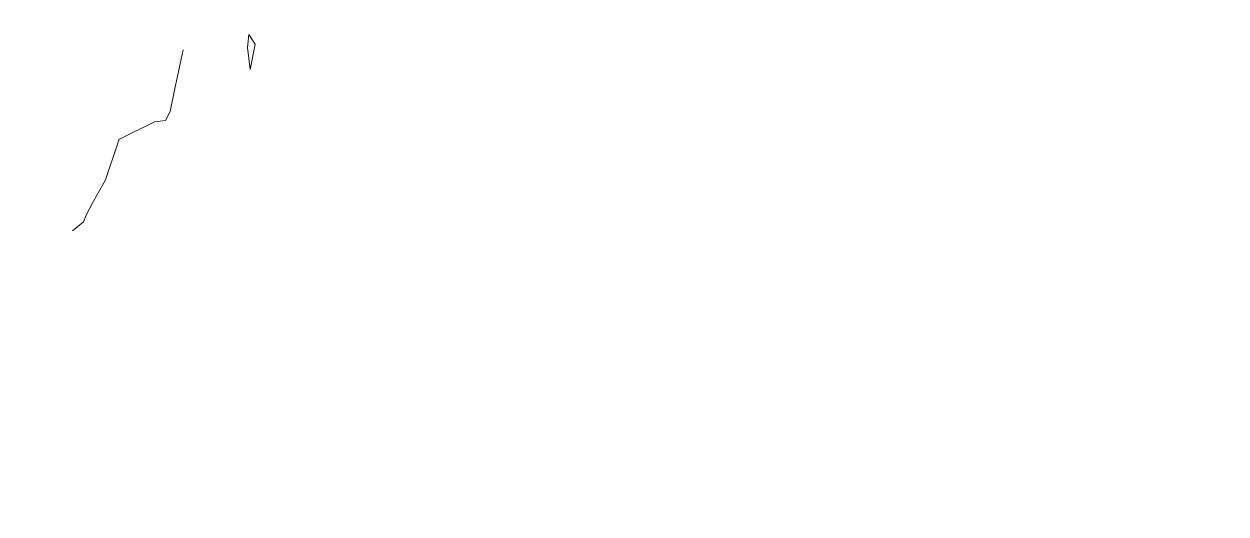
# Model space of a CAD drawing. Header units: millimetres. Extents: x -446 to 392, y -249 to 379.
# Drawn here: x -319.6 to -244.9, y 259.7 to 290.1 of the extents above; entities that cross this region are included whole.
import ezdxf

# ---------------------------------------------------------------- set-up
doc = ezdxf.new("R2010")
doc.units = ezdxf.units.MM
doc.header["$MEASUREMENT"] = 0
doc.layers.add('Layer 1', color=7, linetype='Continuous')

msp = doc.modelspace()

# ---------------------------------------------------------------- linework, layer by layer
at = {"layer": 'Layer 1', "color": 5, "lineweight": 0}
msp.add_open_spline([(-446.0374, -230.5655), (-446.0374, -230.5655), (392.1616, -230.5655), (392.1616, -230.5655), (392.1616, -230.5655), (392.1616, -230.5655), (392.1616, 379.0343), (392.1616, 379.0343), (392.1616, 379.0343), (392.1616, 379.0343), (-446.0374, 379.0343), (-446.0374, 379.0343), (-446.0374, 379.0343), (-446.0374, 379.0343), (-446.0374, -230.5655), (-446.0374, -230.5655)], degree=3, knots=[0, 0, 0, 0, 0.2, 0.2, 0.2, 0.2, 0.4, 0.4, 0.4, 0.4, 0.6, 0.6, 0.6, 0.6, 1, 1, 1, 1], dxfattribs=at)
at = {"layer": 'Layer 1', "color": 3, "lineweight": 0}
msp.add_open_spline([(-305.5114, 287.2529), (-305.5114, 287.2529), (-305.6748, 288.6054), (-305.6748, 288.6054), (-305.6748, 288.6054), (-305.6748, 288.6054), (-305.5965, 289.4133), (-305.5965, 289.4133), (-305.5965, 289.4133), (-305.5965, 289.4133), (-305.1937, 288.8105), (-305.1937, 288.8105), (-305.1937, 288.8105), (-305.1937, 288.8105), (-305.5114, 287.2529), (-305.5114, 287.2529)], degree=3, knots=[0, 0, 0, 0, 0.2, 0.2, 0.2, 0.2, 0.4, 0.4, 0.4, 0.4, 0.6, 0.6, 0.6, 0.6, 1, 1, 1, 1], dxfattribs=at)
at = {"layer": 'Layer 1', "color": 2, "lineweight": 0}
msp.add_open_spline([(-316.5519, 277.2443), (-316.5519, 277.2443), (-315.8651, 277.7962), (-315.8651, 277.7962), (-315.8651, 277.7962), (-315.8651, 277.7962), (-315.7229, 278.1682), (-315.7229, 278.1682), (-315.7229, 278.1682), (-315.7229, 278.1682), (-315.2389, 279.0869), (-315.2389, 279.0869), (-315.2389, 279.0869), (-315.2389, 279.0869), (-314.5053, 280.4074), (-314.5053, 280.4074), (-314.5053, 280.4074), (-314.5053, 280.4074), (-313.7397, 282.6711), (-313.7397, 282.6711), (-313.7397, 282.6711), (-313.7397, 282.6711), (-313.6751, 282.8705), (-313.6751, 282.8705), (-313.6751, 282.8705), (-313.6751, 282.8705), (-313.6574, 282.9202), (-313.6574, 282.9202), (-313.6574, 282.9202), (-313.6574, 282.9202), (-313.5825, 282.9488), (-313.5825, 282.9488), (-313.5825, 282.9488), (-313.5825, 282.9488), (-311.4587, 284.003), (-311.4587, 284.003), (-311.4587, 284.003), (-311.4587, 284.003), (-310.7805, 284.075), (-310.7805, 284.075), (-310.7805, 284.075), (-310.7805, 284.075), (-310.488, 284.6378), (-310.488, 284.6378), (-310.488, 284.6378), (-310.488, 284.6378), (-310.1829, 286.0753), (-310.1829, 286.0753), (-310.1829, 286.0753), (-310.1829, 286.0753), (-309.8526, 287.5975), (-309.8526, 287.5975), (-309.8526, 287.5975), (-309.8526, 287.5975), (-309.6641, 288.4642), (-309.6641, 288.4642)], degree=3, knots=[0, 0, 0, 0, 0.0666667, 0.0666667, 0.0666667, 0.0666667, 0.1333333, 0.1333333, 0.1333333, 0.1333333, 0.2, 0.2, 0.2, 0.2, 0.2666667, 0.2666667, 0.2666667, 0.2666667, 0.3333333, 0.3333333, 0.3333333, 0.3333333, 0.4, 0.4, 0.4, 0.4, 0.4666667, 0.4666667, 0.4666667, 0.4666667, 0.5333333, 0.5333333, 0.5333333, 0.5333333, 0.6, 0.6, 0.6, 0.6, 0.6666667, 0.6666667, 0.6666667, 0.6666667, 0.7333333, 0.7333333, 0.7333333, 0.7333333, 0.8, 0.8, 0.8, 0.8, 0.8666667, 0.8666667, 0.8666667, 0.8666667, 1, 1, 1, 1], dxfattribs=at)

doc.saveas('drawing.dxf')
